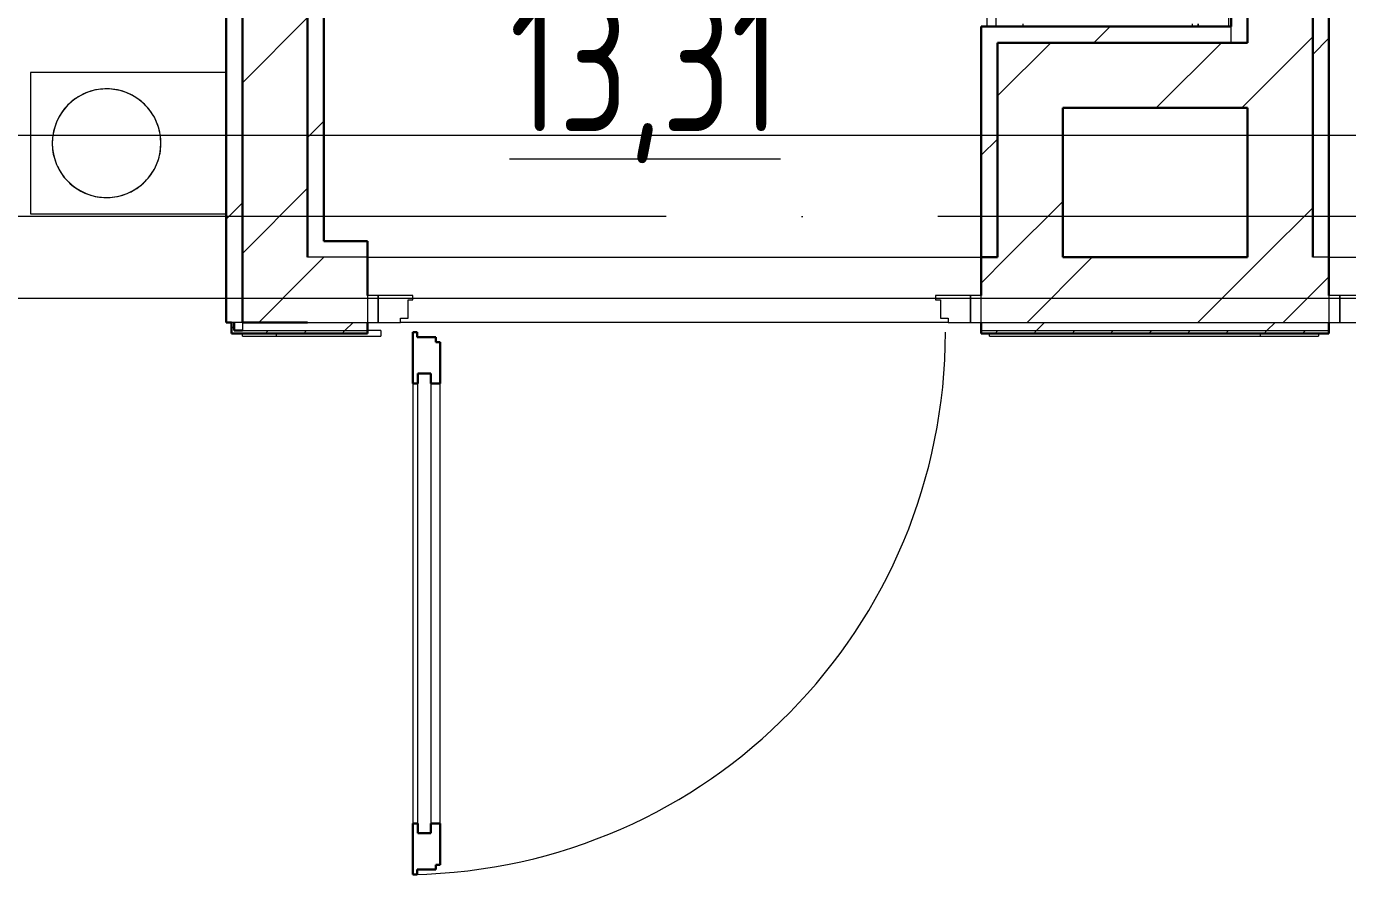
# Model space of a CAD drawing. Header units: millimetres. Extents: x -1073752 to 1436911, y -1379358 to 94781.
# Drawn here: x -1044180 to -1041748, y -910230 to -908669 of the extents above; entities that cross this region are included whole.
import ezdxf

# ---------------------------------------------------------------- set-up
doc = ezdxf.new("R2010")
doc.units = ezdxf.units.MM
doc.linetypes.add('ADSK_Линия сетки', pattern=[25, 20, -2.5, 0, -2.5])
doc.linetypes.add('ADSK_Сверху', pattern=[450, 300, -150])
for name, color, linetype, lineweight in [('Двери', 252, 'Continuous', 9), ('Марки помещений', 7, 'Continuous', 20), ('Ограждение', 252, 'Continuous', 9), ('Оси', 252, 'Continuous', 9), ('Перекрытие', 252, 'Continuous', 18), ('Сантехника', 252, 'Continuous', 9), ('Стены наружные', 7, 'Continuous', 18), ('Стены штриховка', 7, 'Continuous', 9)]:
    doc.layers.add(name, color=color, linetype=linetype, lineweight=lineweight)
doc.layers.add('Двери открывание', color=7, linetype='Continuous', lineweight=9, true_color=0xc0c0c0)
doc.layers.add('Линии', color=7, linetype='Continuous', lineweight=9, true_color=0x00a600)
doc.styles.add('GOST Common_3', font='', dxfattribs={"height": 3.5})
doc.styles.get('GOST Common_3').set_extended_font_data('GOST 2.304 type A')

# ---------------------------------------------------------------- blocks, each defined once
blk = doc.blocks.new('1 этаж')
at = {"layer": 'Ограждение', "true_color": 0x636466}
h = blk.add_hatch(dxfattribs=at)
h.set_pattern_fill('FP_26', color=251, style=0, pattern_type=2)
h.set_pattern_definition([(0, (-32119.8, 96), (0, 600), []), (90, (-32119.8, 96), (-600, 4e-14), [])])
h.paths.add_polyline_path([(-51370.8, -11763.7), (-51115.8, -11763.7), (-51115.8, -11753.7), (-51140.8, -11753.7), (-51140.8, -11758.7), (-51370.8, -11758.7)])
h = blk.add_hatch(dxfattribs=at)
h.set_pattern_fill('FP_28', color=251, style=0, pattern_type=2)
h.set_pattern_definition([(0, (-32108.8, 96), (0, 600), []), (90, (-32108.8, 96), (-600, 4e-14), [])])
h.paths.add_polyline_path([(-49389.8, -11763.7), (-49389.8, -11758.7), (-49995.8, -11758.7), (-49995.8, -11763.7), (-49546.1, -11763.7)])
at = {"layer": 'Двери', "color": 251, "true_color": 0x636466}
for p, q in [((-51140.8, -11688.7), (-51140.8, -11738.7)), ((-51120.8, -11688.7), (-51140.8, -11688.7)), ((-51120.8, -11738.7), (-51120.8, -11688.7)), ((-51056.8, -11688.7), (-51120.8, -11688.7)), ((-51120.8, -11688.7), (-51120.8, -11738.7)), ((-51065.8, -11730.7), (-51065.8, -11696.7)), ((-51065.8, -11696.7), (-51056.8, -11696.7)), ((-51056.8, -11696.7), (-51056.8, -11688.7)), ((-50030.8, -11688.7), (-50094.8, -11688.7)), ((-50094.8, -11688.7), (-50094.8, -11696.7)), ((-50094.8, -11696.7), (-50085.8, -11696.7)), ((-50085.8, -11696.7), (-50085.8, -11730.7)), ((-50010.8, -11688.7), (-50030.8, -11688.7)), ((-50030.8, -11688.7), (-50030.8, -11738.7)), ((-50030.8, -11738.7), (-50030.8, -11688.7)), ((-50010.8, -11738.7), (-50010.8, -11688.7)), ((-49370.8, -11688.7), (-49370.8, -11738.7)), ((-49350.8, -11688.7), (-49370.8, -11688.7)), ((-49350.8, -11738.7), (-49350.8, -11688.7)), ((-49286.8, -11688.7), (-49350.8, -11688.7)), ((-49350.8, -11688.7), (-49350.8, -11738.7)), ((-51140.8, -11738.7), (-51120.8, -11738.7)), ((-51120.8, -11738.7), (-51079.8, -11738.7)), ((-51079.8, -11738.7), (-51079.8, -11730.7)), ((-51079.8, -11730.7), (-51065.8, -11730.7)), ((-50085.8, -11730.7), (-50071.8, -11730.7)), ((-50071.8, -11730.7), (-50071.8, -11738.7)), ((-50071.8, -11738.7), (-50030.8, -11738.7)), ((-50030.8, -11738.7), (-50010.8, -11738.7)), ((-49370.8, -11738.7), (-49350.8, -11738.7)), ((-49350.8, -11738.7), (-49309.8, -11738.7)), ((-51047.8, -11832.7), (-51023.8, -11832.7)), ((-51047.8, -12678.7), (-51047.8, -11832.7)), ((-51023.8, -11832.7), (-51023.8, -12678.7)), ((-51056.8, -11850.7), (-51056.8, -12660.7)), ((-51006.8, -12660.7), (-51006.8, -11850.7)), ((-51023.8, -12678.7), (-51047.8, -12678.7))]:
    blk.add_line(p, q, dxfattribs=at)
at = {"layer": 'Двери', "color": 251, "lineweight": 30, "true_color": 0x636466}
for p, q in [((-51048.8, -11756.7), (-51056.8, -11756.7)), ((-51056.8, -11756.7), (-51056.8, -11850.7)), ((-51048.8, -11765.7), (-51048.8, -11756.7)), ((-51014.8, -11765.7), (-51048.8, -11765.7)), ((-51014.8, -11774.7), (-51014.8, -11765.7)), ((-51006.8, -11774.7), (-51014.8, -11774.7)), ((-51006.8, -11850.7), (-51006.8, -11774.7)), ((-51047.8, -11832.7), (-51047.8, -11850.7)), ((-51023.8, -11832.7), (-51047.8, -11832.7)), ((-51023.8, -11850.7), (-51023.8, -11832.7)), ((-51047.8, -11850.7), (-51056.8, -11850.7)), ((-51006.8, -11850.7), (-51023.8, -11850.7)), ((-51056.8, -12660.7), (-51056.8, -12754.7)), ((-51047.8, -12660.7), (-51056.8, -12660.7)), ((-51047.8, -12678.7), (-51047.8, -12660.7)), ((-51023.8, -12660.7), (-51023.8, -12678.7)), ((-51006.8, -12660.7), (-51023.8, -12660.7)), ((-51006.8, -12736.7), (-51006.8, -12660.7)), ((-51023.8, -12678.7), (-51047.8, -12678.7)), ((-51014.8, -12745.7), (-51014.8, -12736.7)), ((-51014.8, -12736.7), (-51006.8, -12736.7)), ((-51056.8, -12754.7), (-51048.8, -12754.7)), ((-51048.8, -12754.7), (-51048.8, -12745.7)), ((-51048.8, -12745.7), (-51014.8, -12745.7))]:
    blk.add_line(p, q, dxfattribs=at)
at = {"layer": 'Двери открывание', "color": 251, "true_color": 0x636466}
blk.add_arc((-51074.8, -11756.7), 998, 271.0334, 0, dxfattribs=at)
at = {"layer": 'Линии', "color": 251, "linetype": 'ADSK_Сверху', "ltscale": 100, "true_color": 0x636466}
for p, q in [((-59080.8, -11393.7), (-48250.8, -11393.7)), ((-59080.8, -11693.7), (-48250.8, -11693.7))]:
    blk.add_line(p, q, dxfattribs=at)
at = {"layer": 'Ограждение', "color": 251, "true_color": 0x636466}
for p, q in [((-51370.8, -11763.7), (-51370.8, -11758.7)), ((-51370.8, -11763.7), (-51115.8, -11763.7)), ((-51115.8, -11753.7), (-51140.8, -11753.7)), ((-51115.8, -11753.7), (-51115.8, -11763.7)), ((-49995.8, -11763.7), (-49995.8, -11758.6)), ((-49995.8, -11763.7), (-49389.8, -11763.7)), ((-49389.8, -11758.7), (-49389.8, -11763.7))]:
    blk.add_line(p, q, dxfattribs=at)
at = {"layer": 'Оси', "color": 251, "linetype": 'ADSK_Линия сетки', "ltscale": 100, "true_color": 0x636466}
blk.add_line((4411.5, -11543.7), (-72528.1, -11543.7), dxfattribs=at)
at = {"layer": 'Перекрытие', "color": 251, "ltscale": 100, "true_color": 0x636466}
blk.add_line((-51400.8, -11543.7), (-53280.8, -11543.7), dxfattribs=at)
at = {"layer": 'Сантехника', "color": 251, "true_color": 0x636466}
for p, q in [((-50000.8, -9423.7), (-50000.8, -11193.7)), ((-49983.8, -9423.7), (-49983.8, -11193.7)), ((-49555.8, -9423.7), (-49555.8, -11193.7)), ((-49933.8, -11193.7), (-49933.8, -11188.7)), ((-49622.7, -11188.7), (-49622.7, -11193.7)), ((-49611.8, -11188.7), (-49611.8, -11193.7)), ((-49611.8, -11193.7), (-49611.8, -11188.7)), ((-51400.8, -11278.7), (-51760.8, -11278.7)), ((-51760.8, -11278.7), (-51760.8, -11538.7)), ((-51760.8, -11538.7), (-51400.8, -11538.7))]:
    blk.add_line(p, q, dxfattribs=at)
at = {"layer": 'Сантехника', "color": 251, "true_color": 0x636466, "flags": 128}
for points in [[(-51520.8, -11408.7), (-51520.9, -11404.7), (-51521.1, -11400.7), (-51521.5, -11396.8), (-51522.1, -11392.8), (-51522.8, -11388.9), (-51523.7, -11385), (-51524.7, -11381.1), (-51525.9, -11377.3), (-51527.2, -11373.5), (-51528.7, -11369.8), (-51530.3, -11366.1), (-51532.1, -11362.6), (-51534, -11359), (-51536.1, -11355.6), (-51538.3, -11352.3), (-51540.6, -11349), (-51543, -11345.9), (-51545.6, -11342.8), (-51548.3, -11339.8), (-51551.1, -11337), (-51554.1, -11334.3), (-51557.1, -11331.7), (-51560.2, -11329.2), (-51563.4, -11326.8), (-51566.8, -11324.6), (-51570.2, -11322.5), (-51573.7, -11320.5), (-51577.2, -11318.7), (-51580.9, -11317.1), (-51584.6, -11315.5), (-51588.3, -11314.2), (-51592.1, -11312.9), (-51596, -11311.9), (-51599.9, -11310.9), (-51603.8, -11310.2), (-51607.8, -11309.6), (-51611.7, -11309.1), (-51615.7, -11308.9), (-51619.7, -11308.7), (-51623.7, -11308.8), (-51627.7, -11309), (-51631.7, -11309.3), (-51635.7, -11309.8), (-51639.6, -11310.5), (-51643.5, -11311.3), (-51647.4, -11312.3), (-51651.2, -11313.5), (-51655, -11314.8), (-51658.7, -11316.2), (-51662.4, -11317.8), (-51666, -11319.5), (-51669.5, -11321.4), (-51673, -11323.4), (-51676.4, -11325.6), (-51679.7, -11327.9), (-51682.8, -11330.3), (-51685.9, -11332.8), (-51688.9, -11335.5), (-51691.8, -11338.3), (-51694.5, -11341.2), (-51697.2, -11344.2), (-51699.7, -11347.3), (-51702.1, -11350.5), (-51704.4, -11353.8), (-51706.5, -11357.2), (-51708.5, -11360.6), (-51710.3, -11364.2), (-51712, -11367.8), (-51713.6, -11371.5), (-51715, -11375.2), (-51716.3, -11379), (-51717.4, -11382.9), (-51718.4, -11386.8), (-51719.2, -11390.7), (-51719.8, -11394.6), (-51720.3, -11398.6), (-51720.6, -11402.6), (-51720.8, -11406.6), (-51720.8, -11408.7)], [(-51720.8, -11408.7), (-51720.7, -11412.7), (-51720.5, -11416.7), (-51720.1, -11420.7), (-51719.5, -11424.7), (-51718.8, -11428.6), (-51717.9, -11432.5), (-51716.9, -11436.4), (-51715.7, -11440.2), (-51714.4, -11444), (-51712.9, -11447.7), (-51711.3, -11451.3), (-51709.5, -11454.9), (-51707.6, -11458.4), (-51705.5, -11461.8), (-51703.3, -11465.2), (-51701, -11468.5), (-51698.6, -11471.6), (-51696, -11474.7), (-51693.3, -11477.6), (-51690.5, -11480.5), (-51687.5, -11483.2), (-51684.5, -11485.8), (-51681.4, -11488.3), (-51678.2, -11490.7), (-51674.8, -11492.9), (-51671.4, -11495), (-51667.9, -11496.9), (-51664.4, -11498.7), (-51660.7, -11500.4), (-51657, -11501.9), (-51653.3, -11503.3), (-51649.5, -11504.5), (-51645.6, -11505.6), (-51641.7, -11506.5), (-51637.8, -11507.3), (-51633.8, -11507.9), (-51629.9, -11508.3), (-51625.9, -11508.6), (-51621.9, -11508.7), (-51617.9, -11508.7), (-51613.9, -11508.5), (-51609.9, -11508.1), (-51605.9, -11507.6), (-51602, -11506.9), (-51598.1, -11506.1), (-51594.2, -11505.1), (-51590.4, -11504), (-51586.6, -11502.7), (-51582.9, -11501.3), (-51579.2, -11499.7), (-51575.6, -11497.9), (-51572.1, -11496), (-51568.6, -11494), (-51565.2, -11491.9), (-51562, -11489.6), (-51558.8, -11487.2), (-51555.7, -11484.6), (-51552.7, -11482), (-51549.8, -11479.2), (-51547.1, -11476.3), (-51544.4, -11473.3), (-51541.9, -11470.2), (-51539.5, -11467), (-51537.2, -11463.7), (-51535.1, -11460.3), (-51533.1, -11456.8), (-51531.3, -11453.3), (-51529.6, -11449.7), (-51528, -11446), (-51526.6, -11442.2), (-51525.3, -11438.4), (-51524.2, -11434.6), (-51523.2, -11430.7), (-51522.4, -11426.8), (-51521.8, -11422.8), (-51521.3, -11418.9), (-51521, -11414.9), (-51520.8, -11410.9), (-51520.8, -11408.7)]]:
    blk.add_lwpolyline(points, dxfattribs=at)
at = {"layer": 'Сантехника', "color": 251, "true_color": 0x636466}
for start, end in [(0, 180), (180, 0)]:
    blk.add_arc((-51620.8, -11408.7), 100, start, end, dxfattribs=at)
at = {"layer": 'Стены наружные', "color": 251, "lineweight": 30, "true_color": 0x636466}
for p, q in [((-51250.8, -11618.7), (-51250.8, -5373.7)), ((-51220.8, -11588.7), (-51220.8, -5373.7)), ((-51370.8, -11738.7), (-51370.8, -5518.7)), ((-49520.8, -9393.7), (-49520.8, -11223.7)), ((-49550.8, -9423.7), (-49550.8, -11193.7)), ((-49400.8, -11618.7), (-49400.8, -9723.7)), ((-49370.8, -11688.7), (-49370.8, -9753.7)), ((-51400.8, -11078.7), (-51400.8, -11738.7)), ((-49550.8, -11193.7), (-50010.8, -11193.7)), ((-50010.8, -11193.7), (-50010.8, -11688.7)), ((-49520.8, -11223.7), (-49980.8, -11223.7)), ((-49980.8, -11223.7), (-49980.8, -11618.7)), ((-49860.8, -11343.7), (-49520.8, -11343.7)), ((-49860.8, -11618.7), (-49860.8, -11343.7)), ((-49520.8, -11343.7), (-49520.8, -11618.7)), ((-51140.8, -11588.7), (-51220.8, -11588.7)), ((-51140.8, -11688.7), (-51140.8, -11588.7)), ((-49980.8, -11618.7), (-50010.8, -11618.7)), ((-49520.8, -11618.7), (-49860.8, -11618.7)), ((-51400.8, -11738.7), (-51390.8, -11738.7)), ((-51390.8, -11738.7), (-51390.8, -11758.7)), ((-51385.8, -11738.7), (-51385.8, -11753.7)), ((-51370.8, -11738.7), (-51250.8, -11738.7)), ((-51140.8, -11758.7), (-51140.8, -11738.7)), ((-50010.8, -11738.7), (-50010.8, -11758.7)), ((-49370.8, -11758.7), (-49370.8, -11738.7)), ((-51390.8, -11758.7), (-51140.8, -11758.7)), ((-51385.8, -11753.7), (-51370.8, -11753.7)), ((-50010.8, -11758.7), (-49370.8, -11758.7))]:
    blk.add_line(p, q, dxfattribs=at)
at = {"layer": 'Стены наружные', "color": 251, "linetype": 'Continuous', "lineweight": 9, "true_color": 0x636466}
for p, q in [((-51370.8, -11297.3), (-51250.8, -11177.3)), ((-49803.5, -11223.7), (-49773.5, -11193.7)), ((-49980.8, -11321.6), (-49882.9, -11223.7)), ((-49688.6, -11343.7), (-49568.6, -11223.7)), ((-49520.8, -11333.1), (-49400.8, -11213.1)), ((-49400.8, -11245.3), (-49370.8, -11215.3)), ((-49531.4, -11343.7), (-49520.8, -11333.1)), ((-51250.8, -11398.2), (-51220.8, -11368.2)), ((-50010.8, -11431), (-49980.8, -11401)), ((-51370.8, -11611.6), (-51250.8, -11491.6)), ((-51400.8, -11548.2), (-51370.8, -11518.2)), ((-49963.6, -11618.7), (-49860.8, -11516)), ((-49492.1, -11618.7), (-49400.8, -11527.4)), ((-51250.8, -11648.7), (-51220.8, -11618.7)), ((-50010.8, -11666), (-49963.6, -11618.7)), ((-49926.4, -11738.7), (-49806.4, -11618.7)), ((-49612.1, -11738.7), (-49492.1, -11618.7)), ((-51340.8, -11738.7), (-51250.8, -11648.7)), ((-49455, -11738.7), (-49370.8, -11654.6)), ((-51390.8, -11750.4), (-51385.8, -11745.4)), ((-51182, -11753.7), (-51167, -11738.7)), ((-49909.3, -11753.7), (-49894.3, -11738.7)), ((-49485, -11753.7), (-49470, -11738.7)), ((-51328.5, -11758.7), (-51323.5, -11753.7)), ((-51257.8, -11758.7), (-51252.8, -11753.7)), ((-51187, -11758.7), (-51182, -11753.7)), ((-49985, -11758.7), (-49980, -11753.7)), ((-49914.3, -11758.7), (-49909.3, -11753.7)), ((-49843.5, -11758.7), (-49838.5, -11753.7)), ((-49772.8, -11758.7), (-49767.8, -11753.7)), ((-49702.1, -11758.7), (-49697.1, -11753.7)), ((-49631.4, -11758.7), (-49626.4, -11753.7)), ((-49560.7, -11758.7), (-49555.7, -11753.7)), ((-49490, -11758.7), (-49485, -11753.7)), ((-49419.3, -11758.7), (-49414.3, -11753.7))]:
    blk.add_line(p, q, dxfattribs=at)
at = {"layer": 'Стены наружные', "color": 251, "true_color": 0x636466}
for p, q in [((-51140.8, -11618.7), (-50010.8, -11618.7)), ((-49370.8, -11618.7), (-48340.8, -11618.7)), ((-50071.8, -11738.7), (-51079.8, -11738.7))]:
    blk.add_line(p, q, dxfattribs=at)
at = {"layer": 'Стены штриховка', "color": 251, "true_color": 0x636466}
for p, q in [((-49550.8, -11223.7), (-49550.8, -11193.7)), ((-51140.8, -11618.7), (-51250.8, -11618.7)), ((-49370.8, -11618.7), (-49400.8, -11618.7)), ((-51370.8, -11738.7), (-51390.8, -11738.7)), ((-51370.8, -11738.7), (-51370.8, -11753.7)), ((-51250.8, -11738.7), (-51140.8, -11738.7)), ((-50010.8, -11738.7), (-49370.8, -11738.7)), ((-51370.8, -11753.7), (-51140.8, -11753.7)), ((-50010.8, -11753.7), (-49370.8, -11753.7))]:
    blk.add_line(p, q, dxfattribs=at)
at = {"layer": 'Марки помещений', "color": 251, "true_color": 0x636466, "style": 'GOST Common_3', "width": 0.9}
blk.add_text('%%U13,31', height=250, dxfattribs=at).set_placement((-50879, -11387.2))

msp = doc.modelspace()

# ---------------------------------------------------------------- block references
msp.add_blockref('1 этаж', (-992411.4, -897475.7))

doc.saveas('drawing.dxf')
